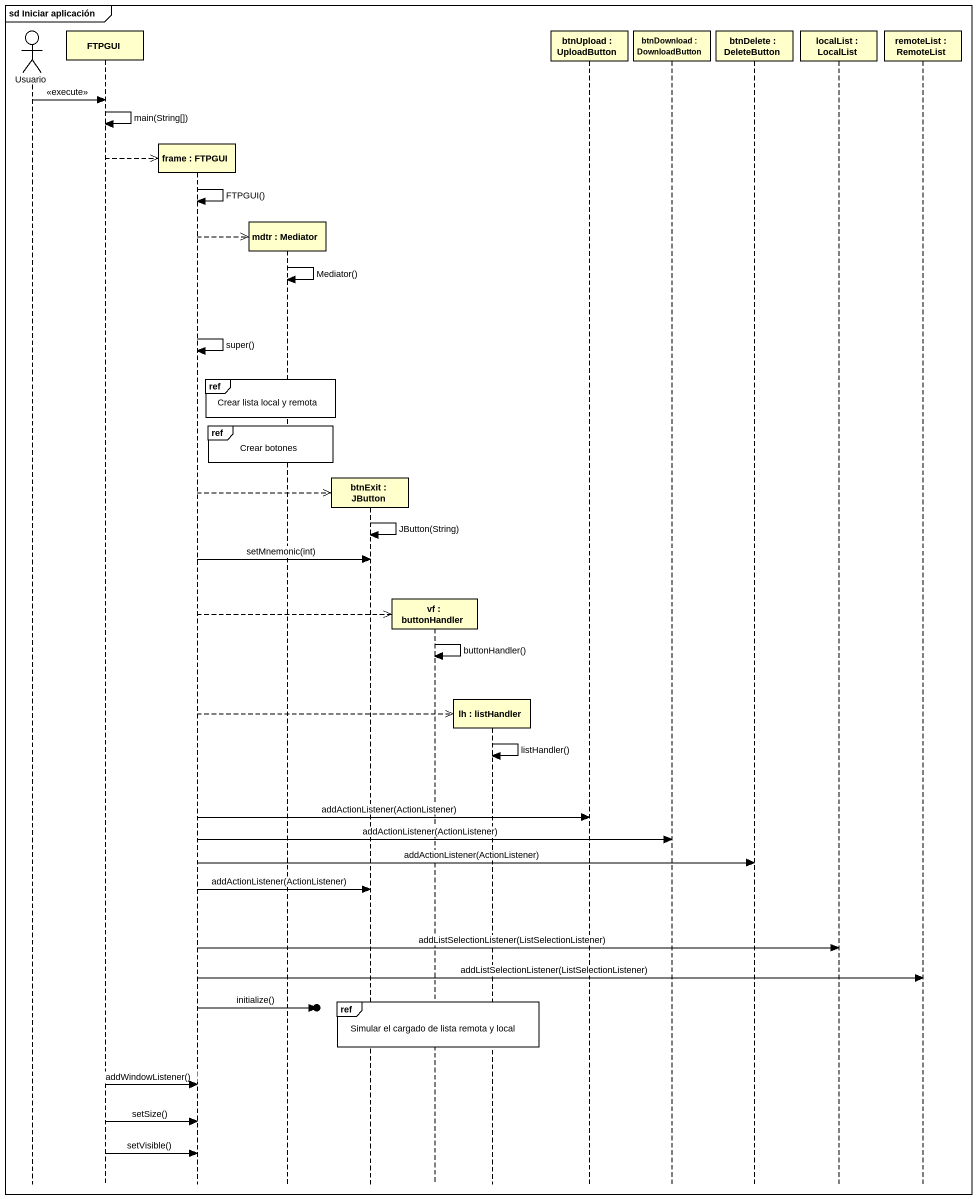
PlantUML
@startuml
mainframe sd Iniciar aplicación
hide footbox
actor Usuario
participant FTPGUI
participant "frame : FTPGUI" as frame_
participant "mdtr : Mediator" as mdtr
participant "btnExit : JButton" as btnExit
participant "vf : buttonHandler" as vf
participant "lh : listHandler" as lh
participant "btnUpload : UploadButton" as btnUpload
participant "btnDownload : DownloadButton" as btnDownload
participant "btnDelete : DeleteButton" as btnDelete
participant "localList : LocalList" as localList
participant "remoteList : RemoteList" as remoteList

Usuario -> FTPGUI : <<execute>>
FTPGUI -> FTPGUI : main(String[])
FTPGUI -->> frame_ **
frame_ -> frame_ : FTPGUI()
frame_ -->> mdtr **
mdtr -> mdtr : Mediator()
frame_ -> frame_ : super()
ref over mdtr : Crear lista local y remota
ref over mdtr : Crear botones
frame_ -->> btnExit **
btnExit -> btnExit : JButton(String)
frame_ -> btnExit : setMnemonic(int)
frame_ -->> vf **
vf -> vf : buttonHandler()
frame_ -->> lh **
lh -> lh : listHandler()
frame_ -> btnUpload : addActionListener(ActionListener)
frame_ -> btnDownload : addActionListener(ActionListener)
frame_ -> btnDelete : addActionListener(ActionListener)
frame_ -> btnExit : addActionListener(ActionListener)
frame_ -> localList : addListSelectionListener(ListSelectionListener)
frame_ -> remoteList : addListSelectionListener(ListSelectionListener)
ref over btnExit, vf, lh : Simular el cargado de lista remota y local
frame_ ->o] : initialize()
FTPGUI -> frame_ : addWindowListener()
FTPGUI -> frame_ : setSize()
FTPGUI -> frame_ : setVisible()
@enduml
